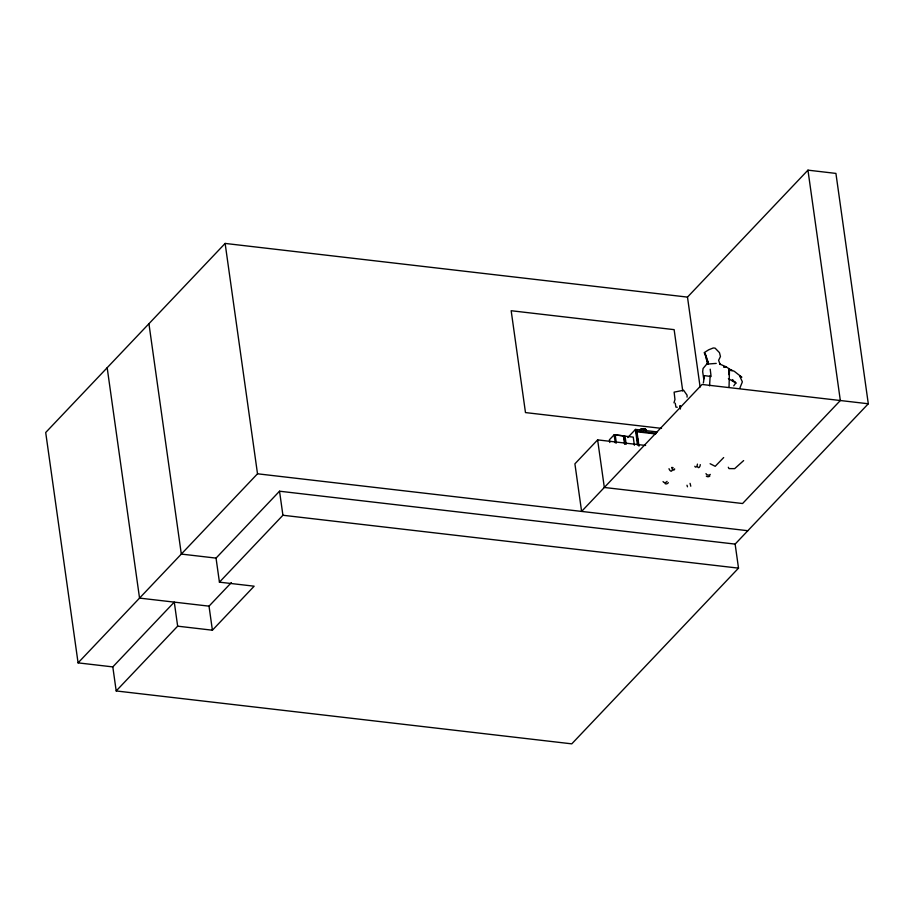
<?xml version="1.0" encoding="UTF-8"?>
<svg xmlns="http://www.w3.org/2000/svg" width="914" height="914" viewBox="0 0 914 914"><rect width="100%" height="100%" fill="white"/><g stroke="black" fill="none" stroke-linecap="round" stroke-linejoin="round"><path stroke-width="1.37" d="M687.065 397.144L687.088 395.225L683.615 390.244L674.109 392.152L674.955 399.509L673.972 402.834M680.404 408.707L680.462 406.239L680.199 408.809M729.429 371.495L728.892 368.902L729.018 374.272M710.167 375.574L709.572 385.857M729.041 387.182L729.441 371.027L728.915 374.729M704.397 375.791L703.392 382.92M615.282 442.89L614.139 434.79L623.439 435.864L614.139 434.79L609.409 439.771L609.787 442.479M723.671 457.56L715.205 466.311L710.121 463.729M728.309 467.248L728.961 468.608L734.662 468.642L743.642 460.587M637.229 435.784L636.864 431.088L656.275 433.339M637.412 444.889L635.493 429.409L657.269 431.934M739.769 388.324L742.362 381.846L739.62 375.871L741.825 377.219L734.33 371.324L730.32 369.633L732.011 370.798M640.108 430.574L641.948 428.769M733.748 385.822L735.324 383.629L735.164 382.006L736.09 383.309L732.297 379.607L733.416 381.595L728.401 378.59M687.465 486.796L686.985 485.22M690.778 486.214L690.07 483.357M687.488 297.107L225.13 243.432L45.7 432.505L78.078 662.867L112.81 666.9L174.277 602.12L177.659 626.17L116.192 690.95L571.776 743.847L738.512 568.142L735.13 544.104L868.3 403.771L835.922 173.409L807.953 170.153L687.488 297.107L700.124 387.09M78.078 662.867L257.508 473.795L225.13 243.432M177.659 626.17L212.402 630.203L254.161 586.194L219.429 582.161L216.047 558.111L279.535 491.206L735.13 544.104M219.429 582.161L282.917 515.256L279.535 491.206M212.402 630.203L209.02 606.153L231.356 582.618M645.604 445.461L597.63 439.885L574.906 463.832L581.601 511.417L702.066 384.463L868.3 403.771M627.769 437.543L635.493 429.409M640.76 429.82L642.256 428.712L644.073 428.826L645.147 430.083M640.086 429.58L642.268 428.62L640.805 429.5M673.744 469.305L671.984 470.127A2.525 1.257 64.9 0 1 670.739 471.064A2.525 1.257 64.9 0 1 669.014 468.688M646.187 431.465A2.799 2.445 -23.2 0 0 643.193 428.632L641.548 429.123A2.799 2.445 -23.2 0 0 640.44 429.888M716.233 363.406L706.739 364.115L703.072 368.479L702.672 371.655L703.723 378.899L703.666 376.774M635.481 431.18L636.155 431.008L638.075 444.718M642.439 429.009L643.273 428.803A2.799 2.445 -23.2 0 1 646.278 430.437M723.694 366.914L726.002 366.754L731.92 370.593M723.808 366.868L726.002 366.754L719.626 364.001L720.141 364.503L718.61 360.322L720.449 356.529L719.467 352.644L715.091 348.12L713.24 347.983L708.704 349.788L704.203 352.644L706.933 358.882L705.128 353.295L706.111 358.745L707.95 362.527L707.333 360.07L707.927 364.206M642.382 428.94L644.393 429.054L645.592 430.448M677.274 407.244L675.926 407.13L675.24 403.188M708.201 363.898L707.013 363.795L707.276 360.242L707.95 362.527M673.07 467.591L671.664 467.442A2.525 1.257 64.9 0 0 673.378 469.819A2.525 1.257 64.9 0 0 674.635 468.893M661.519 428.369L525.481 412.58L511.166 310.726L674.132 329.646L682.758 391.043M636.67 431.751L655.681 433.956M625.107 444.135L623.965 436.035L633.253 437.121L634.373 445.255M257.508 473.795L747.823 530.714M282.917 515.256L738.512 568.142M216.047 558.111L181.315 554.078L148.936 323.716M209.02 606.153L139.545 598.099L107.178 367.736M704.5 375.631L711.092 376.522L710.201 369.176M623.965 436.035L625.05 436.275L626.181 444.295M680.359 408.467L679.947 405.702L680.153 408.444M807.953 170.153L840.332 400.515L742.579 503.523L604.325 487.47L597.63 439.885M636.864 431.088L638.989 446.169M637.606 438.469L638.178 442.502M623.439 435.864L624.548 443.998M615.225 435.03L616.356 443.05M112.81 666.9L116.192 690.95M710.281 474.4A2.525 2.205 14.9 0 1 705.974 473.623M709.858 475.988A2.525 2.205 14.9 0 1 706.339 476.171M697.416 464.095A2.525 1.314 -79.8 0 1 696.354 466.837A2.525 1.314 -79.8 0 1 694.834 466.277M700.25 464.598A2.525 1.314 -79.8 0 1 699.187 467.34A2.525 1.314 -79.8 0 1 697.668 466.78M668.351 482.649A2.525 2.125 -45.2 0 1 665.084 483.655M667.06 481.37A2.525 2.125 -45.2 0 1 663.05 481.552M640.52 430.06A2.799 2.445 -23.2 0 1 641.628 429.294M733.416 381.595L732.548 380.201L733.416 381.595"/></g></svg>
